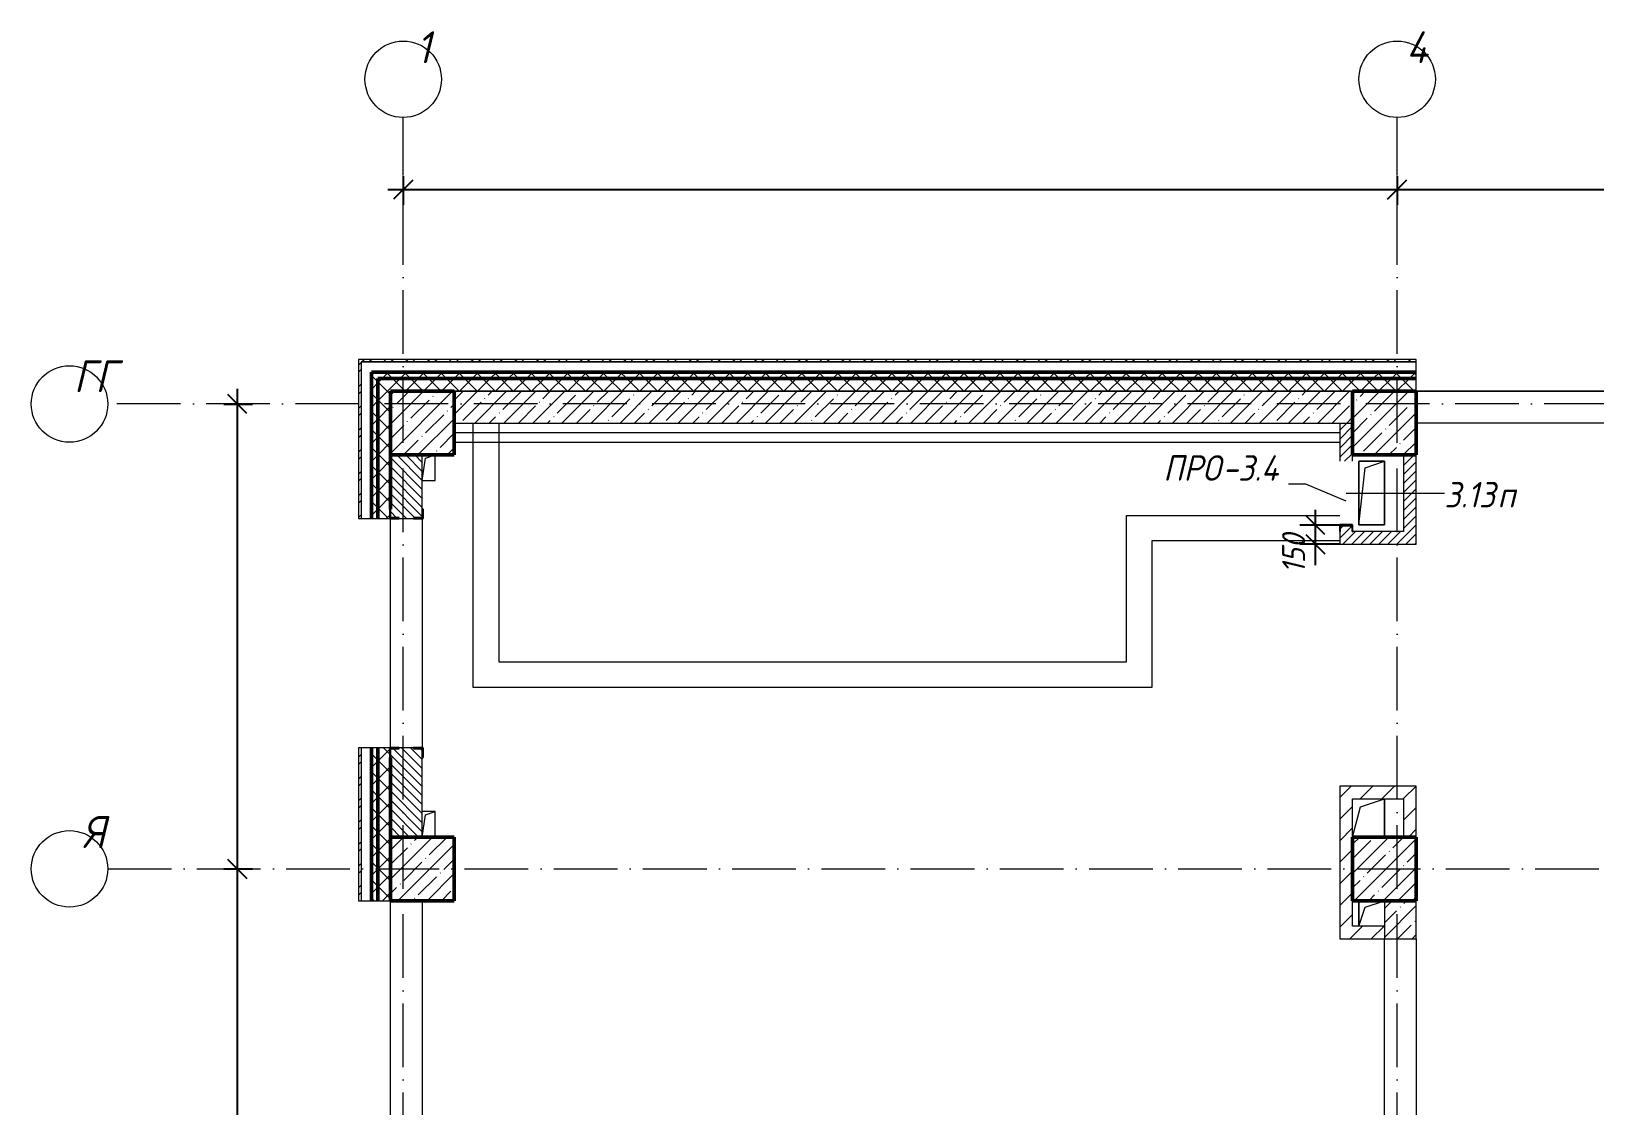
# Model space of a CAD drawing. Header units: millimetres. Extents: x -401725 to 250493, y 305116 to 802890.
# Drawn here: x 139417 to 151686, y 354307 to 362744 of the extents above; entities that cross this region are included whole.
import ezdxf

# ---------------------------------------------------------------- set-up
doc = ezdxf.new("R2010")
doc.units = ezdxf.units.MM
doc.linetypes.add('50_200_ШТРИХ_1Т_ш5_п1_п1_', pattern=[700, 500, -100, 0, -100])
for name, color, linetype, lineweight in [('A-____-____-DIMS', 7, 'Continuous', 9), ('A-DETL-____-OTLN-4', 7, 'Continuous', 18), ('A-FLOR-____-OTLN', 7, 'Continuous', 9), ('A-GENM-____-IDEN', 7, 'Continuous', 9), ('A-GENM-____-MCUT', 7, 'Continuous', 25), ('A-GENM-____-OTLN', 7, 'Continuous', 9), ('A-GENM-____-OTLN-1', 7, 'Continuous', 25), ('A-GLAZ-____-IDEN', 7, 'Continuous', 9), ('A-WALL-____-MCUT-1', 7, 'Continuous', 9), ('A-WALL-____-MCUT-2', 7, 'Continuous', 50), ('A-WALL-____-MCUT-3', 7, 'Continuous', 9), ('A-WALL-____-OTLN', 7, 'Continuous', 9), ('A-WALL-____-PATT-1', 7, 'Continuous', 9), ('A-WALL-FNSH-MCUT-1', 7, 'Continuous', 9), ('I-WALL-____-OTLN', 7, 'Continuous', 9), ('S-COLS-____-MCUT', 7, 'Continuous', 50), ('S-COLS-____-OTLN', 7, 'Continuous', 9), ('S-GRID-____-IDEN', 7, 'Continuous', 9), ('S-GRID-____-OTLN-1', 7, '50_200_ШТРИХ_1Т_ш5_п1_п1_', 9)]:
    doc.layers.add(name, color=color, linetype=linetype, lineweight=lineweight)
doc.styles.add('ISOCPEUR_I', font='isocpeui.ttf', dxfattribs={"width": 0.9, "height": 2.5})
doc.styles.add('ISOCPEUR_I_10', font='isocpeui.ttf', dxfattribs={"width": 0.9, "height": 180})
doc.styles.add('ISOCPEUR_I_9', font='isocpeui.ttf', dxfattribs={"width": 0.9, "height": 250})
doc.dimstyles.new('ISO-1_8_0_9К_СРЕДНИЙ_Кладочные_3', dxfattribs={"dimscale": 304.8, "dimtxt": 179.276612, "dimasz": 0.492126, "dimexe": 0.393701, "dimexo": 0, "dimgap": 0, "dimtad": 1, "dimdec": 3, "dimrnd": 0.001, "dimdsep": 46, "dimtxsty": 'ISOCPEUR_I_10', "dimblk1": 'OBLIQUE', "dimblk2": 'OBLIQUE', "dimsah": 1, "dimcen": 0.09, "dimdle": 0.393701, "dimazin": 0, "dimtfac": 1, "dimtdec": 4, "dimtix": 1, "dimtmove": 0, "dimatfit": 3, "dimfxl": 1, "dimtvp": 1, "dimtolj": 1, "dimtzin": 0, "dimarcsym": 2})
doc.dimstyles.new('ISO-2_5_0_9К_БОЛЬШОЙ_ОСИ', dxfattribs={"dimscale": 304.8, "dimtxt": 248.995294, "dimasz": 0.492126, "dimexe": 0.393701, "dimexo": 0, "dimgap": 0, "dimtad": 1, "dimdec": 0, "dimzin": 0, "dimdsep": 46, "dimtxsty": 'ISOCPEUR_I', "dimblk1": 'OBLIQUE', "dimblk2": 'OBLIQUE', "dimsah": 1, "dimcen": 0.09, "dimdle": 0.393701, "dimazin": 0, "dimtfac": 1, "dimtdec": 4, "dimtix": 1, "dimtmove": 0, "dimatfit": 3, "dimfxl": 1, "dimtvp": 1, "dimtolj": 1, "dimtzin": 0, "dimarcsym": 2})
pattern_1 = [(45, (144685.44, 312186.37), (-70.71068, 70.71068), []), (135, (144685.44, 312186.37), (-70.71068, -70.71068), [])]
pattern_2 = [(45, (144685.44, 312186.367), (-35.35534, 35.35534), [])]
pattern_3 = [(45, (144685.44, 312186.37), (-114.04925, 114.04925), []), (45, (144799.49, 312186.37), (-114.04925, 114.04925), [201.612, -40.322, 3.353, -36.97])]
pattern_4 = [(45, (144685.44, 312186.37), (-84.8528, 84.8528), [])]
pattern_5 = [(45, (144685.44, 312186.37), (-85.53659, 85.53659), []), (45, (144742.46, 312186.37), (-85.53659, 85.53659), [])]

# ---------------------------------------------------------------- blocks, each defined once
blk = doc.blocks.new('BSC_Колонна _Прямоугольная - 500х500-V45-АР1_План отверстий 3 этажа в осях 1-64_А-ГГ')
at = {"layer": 'S-COLS-____-OTLN'}
h = blk.add_hatch(dxfattribs=at)
h.set_pattern_fill('FP_82', color=256, style=0, pattern_type=2)
h.set_pattern_definition([(45, (2200, -47481.04), (-114.04925, 114.04925), []), (45, (2314.05, -47481.04), (-114.04925, 114.04925), [201.613, -40.323, 3.353, -36.97])])
h.paths.add_polyline_path([(-250, -250), (250, -250), (250, 250), (-250, 250)], flags=0)
at = {"layer": 'S-COLS-____-MCUT'}
for p, q in [((250, 250), (-250, 250)), ((-250, 250), (-250, -250)), ((250, -250), (250, 250)), ((-250, -250), (250, -250))]:
    blk.add_line(p, q, dxfattribs=at)
blk = doc.blocks.new('BSC_Колонна _Прямоугольная - 500х500-V46-АР1_План отверстий 3 этажа в осях 1-64_А-ГГ')
at = {"layer": 'S-COLS-____-OTLN'}
h = blk.add_hatch(dxfattribs=at)
h.set_pattern_fill('FP_83', color=256, style=0, pattern_type=2)
h.set_pattern_definition([(45, (-5350, -47481.04), (-114.04925, 114.04925), []), (45, (-5235.95, -47481.04), (-114.04925, 114.04925), [201.613, -40.323, 3.353, -36.97])])
h.paths.add_polyline_path([(-250, -250), (250, -250), (250, 250), (-250, 250)], flags=0)
at = {"layer": 'S-COLS-____-MCUT'}
for p, q in [((250, 250), (-250, 250)), ((-250, 250), (-250, -250)), ((250, -250), (250, 250)), ((-250, -250), (250, -250))]:
    blk.add_line(p, q, dxfattribs=at)
blk = doc.blocks.new('BSC_Колонна _Прямоугольная - 500х500-V55-АР1_План отверстий 3 этажа в осях 1-64_А-ГГ')
at = {"layer": 'S-COLS-____-OTLN'}
h = blk.add_hatch(dxfattribs=at)
h.set_pattern_fill('FP_92', color=256, style=0, pattern_type=2)
h.set_pattern_definition([(45, (2200, -43981.04), (-114.04925, 114.04925), []), (45, (2314.05, -43981.04), (-114.04925, 114.04925), [201.613, -40.323, 3.353, -36.97])])
h.paths.add_polyline_path([(-250, -250), (250, -250), (250, 250), (-250, 250), (-250, -245)], flags=0)
at = {"layer": 'S-COLS-____-MCUT'}
for p, q in [((250, 250), (-250, 250)), ((-250, 250), (-250, -250)), ((250, -250), (250, 250)), ((-250, -250), (250, -250))]:
    blk.add_line(p, q, dxfattribs=at)
blk = doc.blocks.new('BSC_Колонна _Прямоугольная - 500х500-V56-АР1_План отверстий 3 этажа в осях 1-64_А-ГГ')
at = {"layer": 'S-COLS-____-OTLN'}
h = blk.add_hatch(dxfattribs=at)
h.set_pattern_fill('FP_93', color=256, style=0, pattern_type=2)
h.set_pattern_definition([(45, (-5350, -43981.04), (-114.04925, 114.04925), []), (45, (-5235.95, -43981.04), (-114.04925, 114.04925), [201.613, -40.323, 3.353, -36.97])])
h.paths.add_polyline_path([(-250, -250), (250, -250), (250, 250), (-250, 250)], flags=0)
at = {"layer": 'S-COLS-____-MCUT'}
for p, q in [((250, 250), (-250, 250)), ((-250, 250), (-250, -250)), ((250, -250), (250, 250)), ((-250, -250), (250, -250))]:
    blk.add_line(p, q, dxfattribs=at)
blk = doc.blocks.new('Фахверк_СКБ_Уголок - 250_2700-27497298-АР1_План отверстий 3 этажа в осях 1-64_А-ГГ')
at = {"layer": 'A-GENM-____-MCUT'}
for p, q in [((200, 181), (125, 181)), ((125, 181), (125, 106)), ((131, 106), (131, 175)), ((131, 175), (200, 175)), ((200, 175), (200, 181)), ((125, 106), (131, 106)), ((131, -6), (125, -6)), ((125, -6), (125, -81)), ((125, -81), (200, -81)), ((131, -75), (131, -6)), ((200, -75), (131, -75)), ((200, -81), (200, -75))]:
    blk.add_line(p, q, dxfattribs=at)
blk = doc.blocks.new('154_Фахверк_СКБ_Швеллер - Тип_100_3960_зеркало-29769493-АР1_План отверстий 3 этажа в осях 1-64_А-ГГ')
at = {"layer": 'A-GENM-____-MCUT'}
for p, q in [((175, 50), (125, 50)), ((125, 50), (125, -50)), ((128, 47), (175, 47)), ((128, -47), (128, 47)), ((175, 47), (175, 50)), ((125, -50), (175, -50)), ((175, -47), (128, -47)), ((175, -50), (175, -47))]:
    blk.add_line(p, q, dxfattribs=at)
blk = doc.blocks.new('AR_Отверстие прямоугольное _в плите_ - AR_Отверстие прямоугольное _в плите_-V172-АР1_План отверстий 3 этажа в осях 1-64_А-ГГ')
at = {"layer": 'A-GENM-____-OTLN'}
for p, q in [((100, 250), (-100, 250)), ((-100, 250), (-100, -250)), ((-50, 200), (100, 250)), ((100, -250), (100, 250)), ((-100, -250), (-50, 200)), ((-100, -250), (100, -250))]:
    blk.add_line(p, q, dxfattribs=at)
blk = doc.blocks.new('AR_Отверстие прямоугольное _в плите_ - AR_Отверстие прямоугольное _в плите_-V185-АР1_План отверстий 3 этажа в осях 1-64_А-ГГ')
at = {"layer": 'A-GENM-____-OTLN'}
for p, q in [((50, 100), (-50, 100)), ((-50, -100), (-25, 75)), ((-25, 75), (50, 100)), ((50, -100), (50, 100))]:
    blk.add_line(p, q, dxfattribs=at)
blk = doc.blocks.new('AR_Отверстие прямоугольное _в плите_ - AR_Отверстие прямоугольное _в плите_-V200-АР1_План отверстий 3 этажа в осях 1-64_А-ГГ')
at = {"layer": 'A-GENM-____-OTLN'}
for p, q in [((-100, 100), (-100, -100)), ((-100, -100), (-50, 50)), ((-50, 50), (100, 100))]:
    blk.add_line(p, q, dxfattribs=at)
blk = doc.blocks.new('AR_Отверстие прямоугольное _в плите_ - AR_Отверстие прямоугольное _в плите_-V203-АР1_План отверстий 3 этажа в осях 1-64_А-ГГ')
at = {"layer": 'A-GENM-____-OTLN'}
for p, q in [((-63, 88), (125, 150)), ((125, -150), (125, 150)), ((-125, -150), (-63, 88))]:
    blk.add_line(p, q, dxfattribs=at)
blk = doc.blocks.new('AR_Отверстие прямоугольное _в плите_ - AR_Отверстие прямоугольное _в плите_-V213-АР1_План отверстий 3 этажа в осях 1-64_А-ГГ')
at = {"layer": 'A-GENM-____-OTLN'}
for p, q in [((-50, -100), (-25, 75)), ((-25, 75), (50, 100)), ((50, -100), (50, 100)), ((-50, -100), (50, -100))]:
    blk.add_line(p, q, dxfattribs=at)
blk = doc.blocks.new('Ось сетки - Круг_Ø6_00__ISO-2_5_0_9K_-25732049-АР1_План отверстий 3 этажа в осях 1-64_А-ГГ')
at = {"layer": 'S-GRID-____-IDEN'}
blk.add_circle((0, 0), 3, dxfattribs=at)
blk = doc.blocks.new('_Oblique')
at = {"color": 0, "linetype": 'ByBlock', "lineweight": -2}
blk.add_line((-0.5, -0.5), (0.5, 0.5), dxfattribs=at)
blk = doc.blocks.new('*D10100')
at = {"layer": 'A-____-____-DIMS', "color": 0, "lineweight": -2, "transparency": 16777216}
for p, q in [((141034, 350547), (141034, 356287)), ((140928, 356167), (141154, 356167)), ((140928, 350667), (141154, 350667))]:
    blk.add_line(p, q, dxfattribs=at)
at = {"layer": 'Defpoints', "color": 0, "transparency": 16777216}
for p in [(140928, 356167), (141034, 356167), (140928, 350667)]:
    blk.add_point(p, dxfattribs=at)
at = {"layer": 'A-____-____-DIMS', "color": 0, "lineweight": -2, "transparency": 16777216, "xscale": 150, "yscale": 150, "zscale": 150}
for p, rotation in [((141034, 356167), 90), ((141034, 350667), 270)]:
    blk.add_blockref('_Oblique', p, dxfattribs=dict(at, rotation=rotation))
at = {"layer": 'A-____-____-DIMS', "color": 0, "transparency": 16777216, "insert": (141033, 353417), "char_height": 2.5, "width": 758.48, "attachment_point": 5, "rotation": 90, "style": 'ISOCPEUR_I'}
blk.add_mtext('\\A1;5500', dxfattribs=at)
blk = doc.blocks.new('*D10101')
at = {"layer": 'A-____-____-DIMS', "color": 0, "lineweight": -2, "transparency": 16777216}
for p, q in [((141034, 356047), (141034, 359937)), ((140928, 359817), (141154, 359817)), ((140928, 356167), (141154, 356167))]:
    blk.add_line(p, q, dxfattribs=at)
at = {"layer": 'Defpoints', "color": 0, "transparency": 16777216}
for p in [(140928, 359817), (141034, 359817), (140928, 356167)]:
    blk.add_point(p, dxfattribs=at)
at = {"layer": 'A-____-____-DIMS', "color": 0, "lineweight": -2, "transparency": 16777216, "xscale": 150, "yscale": 150, "zscale": 150}
for p, rotation in [((141034, 359817), 90), ((141034, 356167), 270)]:
    blk.add_blockref('_Oblique', p, dxfattribs=dict(at, rotation=rotation))
at = {"layer": 'A-____-____-DIMS', "color": 0, "transparency": 16777216, "insert": (141033, 357992), "char_height": 2.5, "width": 758.48, "attachment_point": 5, "rotation": 90, "style": 'ISOCPEUR_I'}
blk.add_mtext('\\A1;3650', dxfattribs=at)
blk = doc.blocks.new('*D10115')
at = {"layer": 'A-____-____-DIMS', "color": 0, "lineweight": -2, "transparency": 16777216}
for p, q in [((149493, 358987), (149493, 358717)), ((149714, 358867), (149373, 358867)), ((149685, 358717), (149373, 358717)), ((149493, 358717), (149493, 358551))]:
    blk.add_line(p, q, dxfattribs=at)
at = {"layer": 'Defpoints', "color": 0, "transparency": 16777216}
for p in [(149714, 358867), (149493, 358717), (149685, 358717)]:
    blk.add_point(p, dxfattribs=at)
at = {"layer": 'A-____-____-DIMS', "color": 0, "lineweight": -2, "transparency": 16777216, "xscale": 150, "yscale": 150, "zscale": 150}
for p, rotation in [((149493, 358867), 90), ((149493, 358717), 270)]:
    blk.add_blockref('_Oblique', p, dxfattribs=dict(at, rotation=rotation))
at = {"layer": 'A-____-____-DIMS', "color": 0, "transparency": 16777216, "insert": (149233, 358487), "char_height": 180, "width": 368.21, "attachment_point": 1, "rotation": 90, "line_spacing_factor": 1.149209, "style": 'ISOCPEUR_I_10'}
blk.add_mtext('\\A1;150', dxfattribs=at)
blk = doc.blocks.new('*D10199')
at = {"layer": 'A-____-____-DIMS', "color": 0, "lineweight": -2, "transparency": 16777216}
for p, q in [((142335, 361607), (142335, 361381)), ((150135, 361607), (150135, 361381)), ((142215, 361501), (150255, 361501))]:
    blk.add_line(p, q, dxfattribs=at)
at = {"layer": 'Defpoints', "color": 0, "transparency": 16777216}
for p in [(142335, 361607), (150135, 361607), (150135, 361501)]:
    blk.add_point(p, dxfattribs=at)
at = {"layer": 'A-____-____-DIMS', "color": 0, "lineweight": -2, "transparency": 16777216, "xscale": 150, "yscale": 150, "zscale": 150, "rotation": 180}
blk.add_blockref('_Oblique', (142335, 361501), dxfattribs=at)
at = {"layer": 'A-____-____-DIMS', "color": 0, "lineweight": -2, "transparency": 16777216, "xscale": 150, "yscale": 150, "zscale": 150}
blk.add_blockref('_Oblique', (150135, 361501), dxfattribs=at)
at = {"layer": 'A-____-____-DIMS', "color": 0, "transparency": 16777216, "insert": (146235, 361502), "char_height": 2.5, "width": 758.48, "attachment_point": 5, "style": 'ISOCPEUR_I'}
blk.add_mtext('\\A1;7800', dxfattribs=at)
blk = doc.blocks.new('*D10200')
at = {"layer": 'A-____-____-DIMS', "color": 0, "lineweight": -2, "transparency": 16777216}
for p, q in [((150135, 361607), (150135, 361381)), ((154535, 361607), (154535, 361381)), ((150015, 361501), (154655, 361501))]:
    blk.add_line(p, q, dxfattribs=at)
at = {"layer": 'Defpoints', "color": 0, "transparency": 16777216}
for p in [(150135, 361607), (154535, 361607), (154535, 361501)]:
    blk.add_point(p, dxfattribs=at)
at = {"layer": 'A-____-____-DIMS', "color": 0, "lineweight": -2, "transparency": 16777216, "xscale": 150, "yscale": 150, "zscale": 150, "rotation": 180}
blk.add_blockref('_Oblique', (150135, 361501), dxfattribs=at)
at = {"layer": 'A-____-____-DIMS', "color": 0, "lineweight": -2, "transparency": 16777216, "xscale": 150, "yscale": 150, "zscale": 150}
blk.add_blockref('_Oblique', (154535, 361501), dxfattribs=at)
at = {"layer": 'A-____-____-DIMS', "color": 0, "transparency": 16777216, "insert": (152335, 361502), "char_height": 2.5, "width": 804.45, "attachment_point": 5, "style": 'ISOCPEUR_I'}
blk.add_mtext('\\A1;4400', dxfattribs=at)

msp = doc.modelspace()

# ---------------------------------------------------------------- hatches: boundary and pattern name
at = {"layer": 'A-WALL-____-PATT-1'}
h = msp.add_hatch(dxfattribs=at)
h.set_pattern_fill('FP_3', color=256, style=0, pattern_type=2)
h.set_pattern_definition(pattern_5)
h.paths.add_polyline_path([(142005.4376, 344247.4093), (142005.4376, 345267.4093), (141985.4376, 345267.4093), (141985.4376, 344247.4093)], flags=0)
h.paths.add_polyline_path([(141985.4376, 347067.4093), (142005.4376, 347067.4093), (142005.4376, 348192.4093), (141985.4376, 348192.4093), (141985.4376, 347321.6357)], flags=0)
h.paths.add_polyline_path([(142005.4376, 349992.4093), (142005.4376, 351117.4093), (141985.4376, 351117.4093), (141985.4376, 349992.4093)], flags=0)
h.paths.add_polyline_path([(142005.4376, 352917.4093), (142005.4376, 354117.4093), (141985.4376, 354117.4093), (141985.4376, 352917.4093)], flags=0)
h.paths.add_polyline_path([(142005.4376, 355917.4093), (142005.4376, 357117.4093), (141985.4376, 357117.4093), (141985.4376, 355917.4093)], flags=0)
h.paths.add_polyline_path([(142005.4376, 358917.4093), (142005.4376, 360167.4093), (141985.4376, 360167.4093), (141985.4376, 358917.4093)], flags=0)
h = msp.add_hatch(dxfattribs=at)
h.set_pattern_fill('FP_3', color=256, style=0, pattern_type=2)
h.set_pattern_definition(pattern_5)
h.paths.add_polyline_path([(168465.4376, 360147.4093), (168465.4376, 360167.4093), (160285.4376, 360167.4093), (160285.4376, 360147.4093), (165881.3322, 360147.4093)], flags=0)
h.paths.add_polyline_path([(159285.4376, 360147.4093), (159285.4376, 360167.4093), (158085.4376, 360167.4093), (158085.4376, 360147.4093), (158811.475, 360147.4093)], flags=0)
h.paths.add_polyline_path([(156285.4376, 360147.4093), (156285.4376, 360167.4093), (152085.4376, 360167.4093), (152085.4376, 360147.4093), (155276.5464, 360147.4093)], flags=0)
h.paths.add_polyline_path([(150285.4376, 360147.4093), (150285.4376, 360167.4093), (142005.4376, 360167.4093), (142005.4376, 360147.4093), (149974.1536, 360147.4093)], flags=0)
h = msp.add_hatch(dxfattribs=at)
h.set_pattern_fill('FP_1', color=256, style=0, pattern_type=2)
h.set_pattern_definition(pattern_1)
h.paths.add_polyline_path([(142135.4376, 344417.4093), (142135.4376, 345267.4093), (142085.4376, 345267.4093), (142085.4376, 344417.4093)], flags=0)
h.paths.add_polyline_path([(142085.4376, 347067.4093), (142135.4376, 347067.4093), (142135.4376, 348192.4093), (142085.4376, 348192.4093), (142085.4376, 347321.6357)], flags=0)
h.paths.add_polyline_path([(142135.4376, 349992.4093), (142135.4376, 351117.4093), (142085.4376, 351117.4093), (142085.4376, 349992.4093)], flags=0)
h.paths.add_polyline_path([(142085.4376, 352917.4093), (142135.4376, 352917.4093), (142135.4376, 354117.4093), (142085.4376, 354117.4093)], flags=0)
h.paths.add_polyline_path([(142135.4376, 355917.4093), (142135.4376, 357117.4093), (142085.4376, 357117.4093), (142085.4376, 355917.4093)], flags=0)
h.paths.add_polyline_path([(142135.4376, 358917.4093), (142135.4376, 360067.4093), (142085.4376, 360067.4093), (142085.4376, 358917.4093)], flags=0)
h = msp.add_hatch(dxfattribs=at)
h.set_pattern_fill('FP_1', color=256, style=0, pattern_type=2)
h.set_pattern_definition(pattern_1)
h.paths.add_polyline_path([(168465.4376, 360017.4093), (168465.4376, 360067.4093), (160285.4376, 360067.4093), (160285.4376, 360017.4093), (165881.3322, 360017.4093)], flags=0)
h.paths.add_polyline_path([(159285.4376, 360017.4093), (159285.4376, 360067.4093), (158085.4376, 360067.4093), (158085.4376, 360017.4093), (158811.475, 360017.4093)], flags=0)
h.paths.add_polyline_path([(156285.4376, 360017.4093), (156285.4376, 360067.4093), (152085.4376, 360067.4093), (152085.4376, 360017.4093), (155276.5464, 360017.4093)], flags=0)
h.paths.add_polyline_path([(149974.1536, 360017.4093), (150285.4376, 360017.4093), (150285.4376, 360067.4093), (142135.4376, 360067.4093), (142135.4376, 360017.4093), (148206.6893, 360017.4093)], flags=0)
h = msp.add_hatch(dxfattribs=at)
h.set_pattern_fill('FP_1', color=256, style=0, pattern_type=2)
h.set_pattern_definition(pattern_1)
h.paths.add_polyline_path([(142235.4376, 344417.4093), (142235.4376, 345192.4093), (142229.4376, 345192.4093), (142229.4376, 345267.4093), (142135.4376, 345267.4093), (142135.4376, 344417.4093)], flags=0)
h.paths.add_polyline_path([(142135.4376, 347067.4093), (142229.4376, 347067.4093), (142229.4376, 347142.4093), (142235.4376, 347142.4093), (142235.4376, 348117.4093), (142229.4376, 348117.4093), (142229.4376, 348192.4093), (142135.4376, 348192.4093), (142135.4376, 347321.6357)], flags=0)
h.paths.add_polyline_path([(142135.4376, 349992.4093), (142229.4376, 349992.4093), (142229.4376, 350067.4093), (142235.4376, 350067.4093), (142235.4376, 351042.4093), (142229.4376, 351042.4093), (142229.4376, 351117.4093), (142135.4376, 351117.4093), (142135.4376, 349998.4093)], flags=0)
h.paths.add_polyline_path([(142135.4376, 352917.4093), (142229.4376, 352917.4093), (142229.4376, 352992.4093), (142235.4376, 352992.4093), (142235.4376, 354042.4093), (142229.4376, 354042.4093), (142229.4376, 354117.4093), (142135.4376, 354117.4093), (142135.4376, 352923.4093)], flags=0)
h.paths.add_polyline_path([(142135.4376, 355917.4093), (142235.4376, 355917.4093), (142235.4376, 357042.4093), (142229.4376, 357042.4093), (142229.4376, 357117.4093), (142135.4376, 357117.4093), (142135.4376, 355921.9395)], flags=0)
h.paths.add_polyline_path([(142135.4376, 358917.4093), (142229.4376, 358917.4093), (142229.4376, 358992.4093), (142235.4376, 358992.4093), (142235.4376, 360017.4093), (142135.4376, 360017.4093), (142135.4376, 359362.061)], flags=0)
h = msp.add_hatch(dxfattribs=at)
h.set_pattern_fill('FP_1', color=256, style=0, pattern_type=2)
h.set_pattern_definition(pattern_1)
h.paths.add_polyline_path([(168385.4376, 359917.4093), (168465.4376, 359917.4093), (168465.4376, 360017.4093), (160285.4376, 360017.4093), (160285.4376, 359917.4093), (168335.4376, 359917.4093)], flags=0)
h.paths.add_polyline_path([(159285.4376, 359917.4093), (159285.4376, 360017.4093), (158085.4376, 360017.4093), (158085.4376, 359923.4093), (158160.4376, 359923.4093), (158160.4376, 359917.4093), (158811.475, 359917.4093)], flags=0)
h.paths.add_polyline_path([(156210.4376, 359917.4093), (156210.4376, 359923.4093), (156285.4376, 359923.4093), (156285.4376, 360017.4093), (152085.4376, 360017.4093), (152085.4376, 359923.4093), (152160.4376, 359923.4093), (152160.4376, 359917.4093), (155276.5464, 359917.4093)], flags=0)
h.paths.add_polyline_path([(150285.4376, 359917.4093), (150285.4376, 360017.4093), (142235.4376, 360017.4093), (142235.4376, 359917.4093), (149974.1536, 359917.4093)], flags=0)
h = msp.add_hatch(dxfattribs=at)
h.set_pattern_fill('FP_38', color=256, style=0, pattern_type=2)
h.set_pattern_definition(pattern_3)
h.paths.add_polyline_path([(149785.4376, 359667.4093), (149785.4376, 359917.4093), (142735.4376, 359917.4093), (142735.4376, 359667.4093), (148206.6893, 359667.4093)], flags=0)
h = msp.add_hatch(dxfattribs=at)
h.set_pattern_fill('FP_5', color=256, style=0, pattern_type=2)
h.set_pattern_definition(pattern_2)
h.paths.add_polyline_path([(149685.4376, 358717.4093), (149785.4376, 358717.4093), (149785.4376, 358817.4093), (149782.4376, 358817.4093), (149782.4376, 358864.4093), (149688.4376, 358864.4093), (149688.4376, 358817.4093), (149685.4376, 358817.4093)], flags=0)
h.paths.add_polyline_path([(149720.7317, 359367.4093), (149785.4376, 359367.4093), (149785.4376, 359667.4093), (149685.4376, 359667.4093), (149685.4376, 359367.4093)], flags=0)
h = msp.add_hatch(dxfattribs=at)
h.set_pattern_fill('FP_6', color=256, style=0, pattern_type=2)
h.set_pattern_definition([(135, (144685.44, 312186.367), (-35.35534, -35.35534), [])])
h.paths.add_polyline_path([(142485.4376, 356417.4093), (142485.4376, 357111.4093), (142416.4376, 357111.4093), (142416.4376, 357117.4093), (142304.4376, 357117.4093), (142304.4376, 357111.4093), (142235.4376, 357111.4093), (142235.4376, 356417.4093)], flags=0)
h.paths.add_polyline_path([(142416.4376, 358917.4093), (142416.4376, 358923.4093), (142485.4376, 358923.4093), (142485.4376, 359417.4093), (142235.4376, 359417.4093), (142235.4376, 358923.4093), (142304.4376, 358923.4093), (142304.4376, 358917.4093)], flags=0)
h = msp.add_hatch(dxfattribs=at)
h.set_pattern_fill('FP_5', color=256, style=0, pattern_type=2)
h.set_pattern_definition(pattern_2)
h.paths.add_polyline_path([(150285.4376, 358817.4093), (150285.4376, 359417.4093), (150185.4376, 359417.4093), (150185.4376, 358817.4093)], flags=0)
h = msp.add_hatch(dxfattribs=at)
h.set_pattern_fill('FP_5', color=256, style=0, pattern_type=2)
h.set_pattern_definition(pattern_2)
h.paths.add_polyline_path([(149785.4376, 358717.4093), (150285.4376, 358717.4093), (150285.4376, 358817.4093), (149785.4376, 358817.4093)], flags=0)
h = msp.add_hatch(dxfattribs=at)
h.set_pattern_fill('FP_4', color=256, style=0, pattern_type=2)
h.set_pattern_definition(pattern_4)
h.paths.add_polyline_path([(149685.4376, 355717.4093), (149785.4376, 355717.4093), (149785.4376, 356817.4093), (149685.4376, 356817.4093), (149685.4376, 355917.4093)], flags=0)
h = msp.add_hatch(dxfattribs=at)
h.set_pattern_fill('FP_4', color=256, style=0, pattern_type=2)
h.set_pattern_definition(pattern_4)
h.paths.add_polyline_path([(150185.4376, 356717.4093), (150185.4376, 356817.4093), (149785.4376, 356817.4093), (149785.4376, 356717.4093)], flags=0)
h = msp.add_hatch(dxfattribs=at)
h.set_pattern_fill('FP_4', color=256, style=0, pattern_type=2)
h.set_pattern_definition(pattern_4)
h.paths.add_polyline_path([(150285.4376, 356417.4093), (150285.4376, 356817.4093), (150185.4376, 356817.4093), (150185.4376, 356417.4093)], flags=0)
h = msp.add_hatch(dxfattribs=at)
h.set_pattern_fill('FP_38', color=256, style=0, pattern_type=2)
h.set_pattern_definition(pattern_3)
h.paths.add_polyline_path([(150035.4376, 350917.4093), (150285.4376, 350917.4093), (150285.4376, 353767.4093), (150035.4376, 353767.4093)], flags=0)
h.paths.add_polyline_path([(150285.4376, 355617.4093), (150285.4376, 355917.4093), (150035.4376, 355917.4093), (150035.4376, 355617.4093)], flags=0)
h = msp.add_hatch(dxfattribs=at)
h.set_pattern_fill('FP_4', color=256, style=0, pattern_type=2)
h.set_pattern_definition(pattern_4)
h.paths.add_polyline_path([(150035.4376, 355617.4093), (150035.4376, 355717.4093), (149685.4376, 355717.4093), (149685.4376, 355617.4093)], flags=0)

# ---------------------------------------------------------------- linework, layer by layer
at = {"layer": 'A-DETL-____-OTLN-4'}
for p, q in [((142735.4376, 359592.4093), (149685.4376, 359592.4093)), ((142735.4376, 359517.4093), (149685.4376, 359517.4093))]:
    msp.add_line(p, q, dxfattribs=at)
at = {"layer": 'A-FLOR-____-OTLN'}
for p, q in [((149835.4376, 359367.4093), (150035.4376, 359367.4093)), ((149835.4376, 358867.4093), (149835.4376, 359367.4093)), ((150035.4376, 359367.4093), (150035.4376, 358867.4093)), ((150035.4376, 358867.4093), (149835.4376, 358867.4093)), ((150035.4376, 356717.4093), (150035.4376, 356417.4093)), ((149835.4376, 355717.4093), (149835.4376, 355917.4093))]:
    msp.add_line(p, q, dxfattribs=at)
at = {"layer": 'A-GENM-____-IDEN'}
for p, q in [((149419.857, 359187.7601), (149283.2795, 359187.7601)), ((149735.4376, 359054.6498), (149419.857, 359187.7601))]:
    msp.add_line(p, q, dxfattribs=at)
at = {"layer": 'A-GLAZ-____-IDEN'}
msp.add_line((149735.4376, 359117.4093), (150507.0088, 359117.4835), dxfattribs=at)
at = {"layer": 'A-WALL-____-MCUT-1'}
for p, q in [((149785.4376, 359917.4093), (142735.4376, 359917.4093)), ((142735.4376, 359667.4093), (149785.4376, 359667.4093)), ((150035.4376, 355917.4093), (150035.4376, 355617.4093)), ((150285.4376, 355617.4093), (150285.4376, 355917.4093)), ((150035.4376, 355617.4093), (150285.4376, 355617.4093))]:
    msp.add_line(p, q, dxfattribs=at)
at = {"layer": 'A-WALL-____-MCUT-2'}
for p, q in [((142085.4376, 358917.4093), (142085.4376, 360067.4093)), ((150285.4376, 360067.4093), (142085.4376, 360067.4093)), ((142135.4376, 360017.4093), (150285.4376, 360017.4093)), ((142135.4376, 358917.4093), (142135.4376, 360017.4093)), ((142235.4376, 359417.4093), (142235.4376, 358992.4093)), ((142085.4376, 355917.4093), (142085.4376, 357117.4093)), ((142135.4376, 355917.4093), (142135.4376, 357117.4093)), ((142235.4376, 357042.4093), (142235.4376, 356417.4093))]:
    msp.add_line(p, q, dxfattribs=at)
at = {"layer": 'A-WALL-____-MCUT-3'}
for p, q in [((150285.4376, 360147.4093), (142005.4376, 360147.4093)), ((142005.4376, 360147.4093), (142005.4376, 358917.4093)), ((150285.4376, 359917.4093), (150285.4376, 360147.4093)), ((142735.4376, 359917.4093), (149785.4376, 359917.4093)), ((142485.4376, 358992.4093), (142485.4376, 359417.4093)), ((142005.4376, 358917.4093), (142229.4376, 358917.4093)), ((142304.4376, 358917.4093), (142416.4376, 358917.4093)), ((142229.4376, 357117.4093), (142005.4376, 357117.4093)), ((142005.4376, 357117.4093), (142005.4376, 355917.4093)), ((142416.4376, 357117.4093), (142304.4376, 357117.4093)), ((142485.4376, 356417.4093), (142485.4376, 357042.4093)), ((142005.4376, 355917.4093), (142235.4376, 355917.4093))]:
    msp.add_line(p, q, dxfattribs=at)
at = {"layer": 'A-WALL-____-OTLN'}
for p, q in [((152085.4376, 359917.4093), (150285.4376, 359917.4093)), ((150285.4376, 359917.4093), (152085.4376, 359917.4093)), ((152085.4376, 359667.4093), (150285.4376, 359667.4093)), ((142235.4376, 357117.4093), (142235.4376, 358917.4093)), ((142485.4376, 358917.4093), (142485.4376, 357117.4093)), ((142235.4376, 354117.4093), (142235.4376, 355917.4093)), ((142485.4376, 355917.4093), (142485.4376, 354117.4093)), ((150035.4376, 353767.4093), (150035.4376, 355617.4093)), ((150285.4376, 355617.4093), (150285.4376, 353767.4093))]:
    msp.add_line(p, q, dxfattribs=at)
at = {"layer": 'A-WALL-FNSH-MCUT-1'}
for p, q in [((141985.4376, 360167.4093), (141985.4376, 358917.4093)), ((150285.4376, 360167.4093), (141985.4376, 360167.4093)), ((142005.4376, 360147.4093), (150285.4376, 360147.4093)), ((150285.4376, 360147.4093), (150285.4376, 360167.4093)), ((149685.4376, 359667.4093), (149685.4376, 359367.4093)), ((149785.4376, 359367.4093), (149785.4376, 359417.4093)), ((150185.4376, 359417.4093), (150185.4376, 358817.4093)), ((150285.4376, 358717.4093), (150285.4376, 359417.4093)), ((141985.4376, 358917.4093), (142005.4376, 358917.4093)), ((149685.4376, 358817.4093), (149685.4376, 358717.4093)), ((150185.4376, 358817.4093), (149785.4376, 358817.4093)), ((149685.4376, 358717.4093), (150285.4376, 358717.4093)), ((141985.4376, 357117.4093), (141985.4376, 355917.4093)), ((142005.4376, 357117.4093), (141985.4376, 357117.4093)), ((149685.4376, 356817.4093), (149685.4376, 355617.4093)), ((150285.4376, 356817.4093), (149685.4376, 356817.4093)), ((150285.4376, 356417.4093), (150285.4376, 356817.4093)), ((149785.4376, 356417.4093), (149785.4376, 356717.4093)), ((149785.4376, 356717.4093), (150185.4376, 356717.4093)), ((150185.4376, 356717.4093), (150185.4376, 356417.4093)), ((141985.4376, 355917.4093), (142005.4376, 355917.4093)), ((149785.4376, 355717.4093), (149785.4376, 355917.4093)), ((150035.4376, 355717.4093), (149785.4376, 355717.4093)), ((149685.4376, 355617.4093), (150035.4376, 355617.4093))]:
    msp.add_line(p, q, dxfattribs=at)
at = {"layer": 'I-WALL-____-OTLN'}
for p, q in [((142885.4376, 357592.4094), (142885.4376, 359667.4093)), ((143085.4376, 359667.4093), (143085.4376, 357792.4094)), ((148010.4376, 358942.4094), (149685.4376, 358942.4094)), ((148010.4376, 357792.4094), (148010.4376, 358942.4094)), ((149685.4376, 358742.4094), (148210.4376, 358742.4094)), ((148210.4376, 358742.4094), (148210.4376, 357592.4094)), ((143085.4376, 357792.4094), (148010.4376, 357792.4094)), ((148210.4376, 357592.4094), (142885.4376, 357592.4094))]:
    msp.add_line(p, q, dxfattribs=at)
at = {"layer": 'S-GRID-____-OTLN-1'}
for p, q in [((142335.4376, 307703.761), (142335.4376, 362067.327)), ((150135.4376, 307703.761), (150135.4376, 362067.327)), ((171393.1768, 359817.4093), (140016.6674, 359817.4093)), ((140016.6674, 356167.4093), (171393.1768, 356167.4093))]:
    msp.add_line(p, q, dxfattribs=at)

# ---------------------------------------------------------------- block references
at = {"layer": 'A-GENM-____-OTLN'}
for name, p in [('AR_Отверстие прямоугольное _в плите_ - AR_Отверстие прямоугольное _в плите_-V213-АР1_План отверстий 3 этажа в осях 1-64_А-ГГ', (142535.431, 359317.4093)), ('AR_Отверстие прямоугольное _в плите_ - AR_Отверстие прямоугольное _в плите_-V172-АР1_План отверстий 3 этажа в осях 1-64_А-ГГ', (149935.4376, 359117.4093)), ('AR_Отверстие прямоугольное _в плите_ - AR_Отверстие прямоугольное _в плите_-V203-АР1_План отверстий 3 этажа в осях 1-64_А-ГГ', (149910.4376, 356567.4093)), ('AR_Отверстие прямоугольное _в плите_ - AR_Отверстие прямоугольное _в плите_-V185-АР1_План отверстий 3 этажа в осях 1-64_А-ГГ', (142535.431, 356517.4403)), ('AR_Отверстие прямоугольное _в плите_ - AR_Отверстие прямоугольное _в плите_-V200-АР1_План отверстий 3 этажа в осях 1-64_А-ГГ', (149935.4376, 355817.4093))]:
    msp.add_blockref(name, p, dxfattribs=at)
at = {"layer": 'A-GENM-____-OTLN-1'}
for name, p, rotation in [('Фахверк_СКБ_Уголок - 250_2700-27497298-АР1_План отверстий 3 этажа в осях 1-64_А-ГГ', (142410.4376, 358792.4093), 89.99999999999991), ('154_Фахверк_СКБ_Швеллер - Тип_100_3960_зеркало-29769493-АР1_План отверстий 3 этажа в осях 1-64_А-ГГ', (149735.4376, 358992.4093), 269.9999999999998), ('Фахверк_СКБ_Уголок - 250_2700-27497298-АР1_План отверстий 3 этажа в осях 1-64_А-ГГ', (142310.4376, 357242.4093), 269.9999999999999)]:
    msp.add_blockref(name, p, dxfattribs=dict(at, rotation=rotation))
at = {"layer": 'S-COLS-____-OTLN'}
for name, p in [('BSC_Колонна _Прямоугольная - 500х500-V45-АР1_План отверстий 3 этажа в осях 1-64_А-ГГ', (142485.4376, 359667.4093)), ('BSC_Колонна _Прямоугольная - 500х500-V46-АР1_План отверстий 3 этажа в осях 1-64_А-ГГ', (150035.4376, 359667.4093)), ('BSC_Колонна _Прямоугольная - 500х500-V55-АР1_План отверстий 3 этажа в осях 1-64_А-ГГ', (142485.4376, 356167.4093)), ('BSC_Колонна _Прямоугольная - 500х500-V56-АР1_План отверстий 3 этажа в осях 1-64_А-ГГ', (150035.4376, 356167.4093))]:
    msp.add_blockref(name, p, dxfattribs=at)
at = {"layer": 'S-GRID-____-IDEN', "xscale": 99.99999999999993, "yscale": 99.99999999999993, "zscale": 99.99999999999993}
for p in [(142335.4376, 362367.327), (150135.4376, 362367.327)]:
    msp.add_blockref('Ось сетки - Круг_Ø6_00__ISO-2_5_0_9K_-25732049-АР1_План отверстий 3 этажа в осях 1-64_А-ГГ', p, dxfattribs=at)
for p, rotation in [((139716.6674, 359817.4093), 89.9999999999998), ((139716.6674, 356167.4093), 269.9999999999995)]:
    msp.add_blockref('Ось сетки - Круг_Ø6_00__ISO-2_5_0_9K_-25732049-АР1_План отверстий 3 этажа в осях 1-64_А-ГГ', p, dxfattribs=dict(at, rotation=rotation))

# ---------------------------------------------------------------- texts
at = {"layer": 'A-GENM-____-IDEN', "char_height": 200, "attachment_point": 1, "style": 'ISOCPEUR_I_9'}
for s, insert, width in [('ПРО', (148300.7228, 359414.8763), 562.784625), ('-3.4', (148765.0666, 359414.8763), 577.215)]:
    msp.add_mtext(s, dxfattribs=dict(at, insert=insert, width=width))
at = {"layer": 'A-GLAZ-____-IDEN', "char_height": 200, "attachment_point": 1, "style": 'ISOCPEUR_I_9'}
for s, insert, width in [('3.13', (150507.0088, 359205.0981), 505.063125), ('\\fISOCPEUR|b0|i1|c204|p34|;\\W.9;п', (150923.7275, 359205.0981), 158.734125)]:
    msp.add_mtext(s, dxfattribs=dict(at, insert=insert, width=width))
at = {"layer": 'S-GRID-____-IDEN', "char_height": 250, "attachment_point": 1, "style": 'ISOCPEUR_I'}
for s, insert, width in [('\\fISOCPEUR|b0|i1|c204|p34|;\\W.9;1', (142439.2744, 362743.3553), 144.30375), ('\\fISOCPEUR|b0|i1|c204|p34|;\\W.9;4', (150206.4244, 362743.3553), 223.670812), ('ГГ', (139751.2621, 360160.7389), 404.0505), ('\\fISOCPEUR|b0|i1|c204|p34|;\\W.9;Я', (139820.353, 356581.2955), 223.670812)]:
    msp.add_mtext(s, dxfattribs=dict(at, insert=insert, width=width))

# ---------------------------------------------------------------- dimensions: what is measured, and where the dimension line sits
at = {"layer": 'A-____-____-DIMS'}
for base, p1, p2, override, picture, middle in [((150135.4376, 361501.1516), (142335.4376, 361607.2177), (150135.4376, 361607.2177), {"dimpost": '<>', "dimfxl": 7800}, '*D10199', (146235.4376, 361502.4177)), ((154535.4376, 361501.1516), (150135.4376, 361607.2177), (154535.4376, 361607.2177), {"dimpost": '<>', "dimfxl": 4400}, '*D10200', (152335.4376, 361502.4016))]:
    dim = msp.add_linear_dim(base=base, p1=p1, p2=p2, dimstyle='ISO-2_5_0_9К_БОЛЬШОЙ_ОСИ', override=override, dxfattribs=at)
    dim.commit()
    dim.dimension.update_dxf_attribs({"geometry": picture, "text_midpoint": middle})
for base, p1, p2, override, picture, middle in [((141034.042, 359817.4093), (140927.976, 356167.4093), (140927.976, 359817.4093), {"dimpost": '<>', "dimfxl": 3650}, '*D10101', (141032.792, 357992.4093)), ((141034.042, 356167.4093), (140927.976, 350667.4093), (140927.976, 356167.4093), {"dimpost": '<>', "dimfxl": 5500}, '*D10100', (141032.792, 353417.4093))]:
    dim = msp.add_linear_dim(base=base, p1=p1, p2=p2, angle=90, dimstyle='ISO-2_5_0_9К_БОЛЬШОЙ_ОСИ', override=override, dxfattribs=at)
    dim.commit()
    dim.dimension.update_dxf_attribs({"geometry": picture, "text_midpoint": middle})
dim = msp.add_linear_dim(base=(149493.0557, 358717.4093), p1=(149713.5829, 358867.4093), p2=(149685.4376, 358717.4093), angle=90, dimstyle='ISO-1_8_0_9К_СРЕДНИЙ_Кладочные_3', override={"dimpost": '<>', "dimfxl": 152.617682}, dxfattribs=at)
dim.commit()
dim.dimension.update_dxf_attribs({"geometry": '*D10115', "text_midpoint": (149352.7784, 358550.6608), "dimtype": 160, "text_rotation": 90})

doc.saveas('drawing.dxf')
